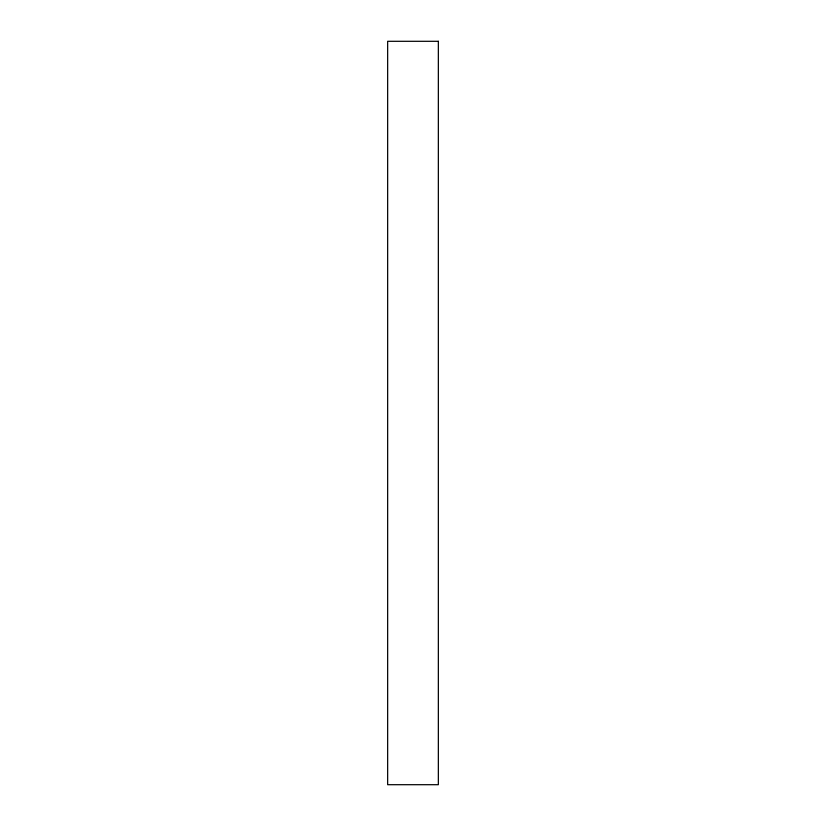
<?xml version="1.0" encoding="UTF-8"?>
<svg xmlns="http://www.w3.org/2000/svg" width="826" height="826" viewBox="0 0 826 826"><rect width="100%" height="100%" fill="white"/><g stroke="black" fill="none" stroke-linecap="round" stroke-linejoin="round"><path stroke-width="1.24" d="M438.348 41.3L387.652 41.3L387.652 784.7L438.348 784.7L438.348 41.3"/></g></svg>
